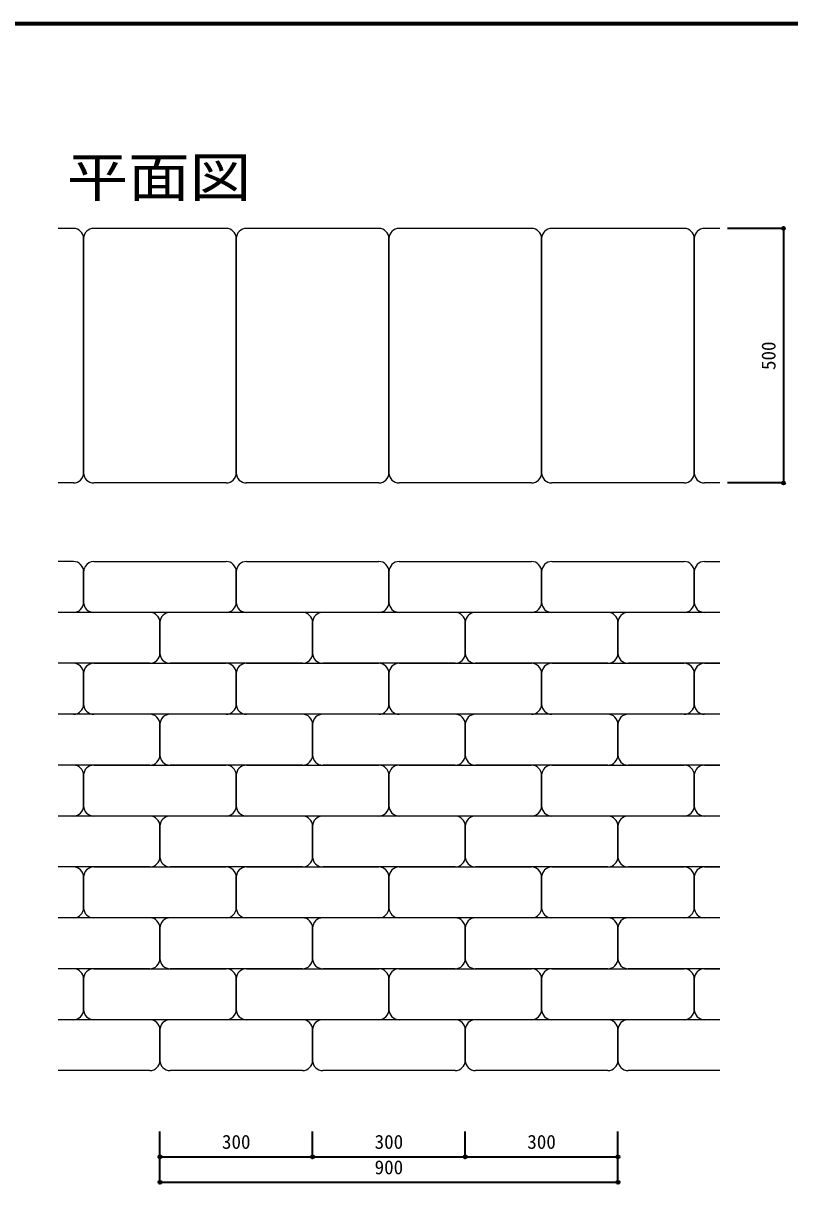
# Model space of a CAD drawing. Units: millimetres at full size, sheet at 1:15. Extents: x -3029 to 3061, y -2106 to 2124.
# Drawn here: x -1524 to -19, y -198 to 2124 of the extents above; entities that cross this region are included whole.
import ezdxf
from ezdxf.enums import TextEntityAlignment as Align

# ---------------------------------------------------------------- set-up
doc = ezdxf.new("R2010")
doc.units = ezdxf.units.MM
doc.header["$LTSCALE"] = 15
doc.header["$PDMODE"] = 32
doc.header["$PDSIZE"] = 6
for name, color, linetype, lineweight in [('0-1_用紙枠', 7, 'Continuous', 35), ('2-1_グリーンバッグ', 3, 'Continuous', 18), ('2-A_寸法', 4, 'Continuous', 35)]:
    doc.layers.add(name, color=color, linetype=linetype, lineweight=lineweight)
doc.layers.add('2-0_文字', color=7, linetype='Continuous')
doc.styles.add('ＭＳ ゴシック', font='')
doc.styles.get('ＭＳ ゴシック').set_extended_font_data('MS Gothic')

msp = doc.modelspace()

# ---------------------------------------------------------------- linework, layer by layer
at = {"layer": '0-1_用紙枠', "lineweight": 70}
msp.add_lwpolyline([(-3028.55, -2106.19), (-3028.55, 2123.81), (3061.45, 2123.81), (3061.45, -2106.19)], dxfattribs=at)
at = {"layer": '2-1_グリーンバッグ'}
for p, q in [((-1426.05, 1721.49), (-1456.05, 1721.49)), ((-1126.05, 1721.49), (-1386.05, 1721.49)), ((-826.05, 1721.49), (-1086.05, 1721.49)), ((-526.05, 1721.49), (-786.05, 1721.49)), ((-226.05, 1721.49), (-486.05, 1721.49)), ((-156.05, 1721.49), (-186.05, 1721.49)), ((-1406.05, 1701.49), (-1406.05, 1241.49)), ((-1406.05, 1241.49), (-1406.05, 1701.49)), ((-1406.05, 1701.49), (-1406.05, 1241.49)), ((-1106.05, 1241.49), (-1106.05, 1701.49)), ((-1106.05, 1701.49), (-1106.05, 1241.49)), ((-806.05, 1241.49), (-806.05, 1701.49)), ((-806.05, 1701.49), (-806.05, 1241.49)), ((-506.05, 1241.49), (-506.05, 1701.49)), ((-506.05, 1701.49), (-506.05, 1241.49)), ((-206.05, 1241.49), (-206.05, 1701.49)), ((-206.05, 1241.49), (-206.05, 1701.49)), ((-206.05, 1701.49), (-206.05, 1241.49)), ((-1426.05, 1221.49), (-1456.05, 1221.49)), ((-1126.05, 1221.49), (-1386.05, 1221.49)), ((-826.05, 1221.49), (-1086.05, 1221.49)), ((-526.05, 1221.49), (-786.05, 1221.49)), ((-226.05, 1221.49), (-486.05, 1221.49)), ((-156.05, 1221.49), (-186.05, 1221.49)), ((-1426.05, 1067.23), (-1456.05, 1067.23)), ((-1406.05, 1047.23), (-1406.05, 987.23)), ((-1406.05, 987.23), (-1406.05, 1047.23)), ((-1386.05, 1067.23), (-1126.05, 1067.23)), ((-1106.05, 1047.23), (-1106.05, 987.23)), ((-1106.05, 987.23), (-1106.05, 1047.23)), ((-1086.05, 1067.23), (-826.05, 1067.23)), ((-806.05, 1047.23), (-806.05, 987.23)), ((-806.05, 987.23), (-806.05, 1047.23)), ((-786.05, 1067.23), (-526.05, 1067.23)), ((-506.05, 1047.23), (-506.05, 987.23)), ((-506.05, 987.23), (-506.05, 1047.23)), ((-486.05, 1067.23), (-226.05, 1067.23)), ((-206.05, 1047.23), (-206.05, 987.23)), ((-206.05, 987.23), (-206.05, 1047.23)), ((-186.05, 1067.23), (-156.05, 1067.23)), ((-1426.05, 967.23), (-1456.05, 967.23)), ((-1276.05, 967.23), (-1456.05, 967.23)), ((-1126.05, 967.23), (-1386.05, 967.23)), ((-976.05, 967.23), (-1236.05, 967.23)), ((-826.05, 967.23), (-1086.05, 967.23)), ((-676.05, 967.23), (-936.05, 967.23)), ((-526.05, 967.23), (-786.05, 967.23)), ((-376.05, 967.23), (-636.05, 967.23)), ((-226.05, 967.23), (-486.05, 967.23)), ((-156.05, 967.23), (-336.05, 967.23)), ((-156.05, 967.23), (-186.05, 967.23)), ((-1256.05, 947.23), (-1256.05, 887.23)), ((-1256.05, 887.23), (-1256.05, 947.23)), ((-956.05, 947.23), (-956.05, 887.23)), ((-956.05, 887.23), (-956.05, 947.23)), ((-656.05, 947.23), (-656.05, 887.23)), ((-656.05, 887.23), (-656.05, 947.23)), ((-356.05, 947.23), (-356.05, 887.23)), ((-356.05, 887.23), (-356.05, 947.23)), ((-1426.05, 867.23), (-1456.05, 867.23)), ((-1276.05, 867.23), (-1456.05, 867.23)), ((-1386.05, 867.23), (-1126.05, 867.23)), ((-976.05, 867.23), (-1236.05, 867.23)), ((-1086.05, 867.23), (-826.05, 867.23)), ((-676.05, 867.23), (-936.05, 867.23)), ((-786.05, 867.23), (-526.05, 867.23)), ((-376.05, 867.23), (-636.05, 867.23)), ((-486.05, 867.23), (-226.05, 867.23)), ((-156.05, 867.23), (-336.05, 867.23)), ((-186.05, 867.23), (-156.05, 867.23)), ((-1406.05, 847.23), (-1406.05, 787.23)), ((-1406.05, 787.23), (-1406.05, 847.23)), ((-1106.05, 847.23), (-1106.05, 787.23)), ((-1106.05, 787.23), (-1106.05, 847.23)), ((-806.05, 847.23), (-806.05, 787.23)), ((-806.05, 787.23), (-806.05, 847.23)), ((-506.05, 847.23), (-506.05, 787.23)), ((-506.05, 787.23), (-506.05, 847.23)), ((-206.05, 847.23), (-206.05, 787.23)), ((-206.05, 787.23), (-206.05, 847.23)), ((-1426.05, 767.23), (-1456.05, 767.23)), ((-1276.05, 767.23), (-1456.05, 767.23)), ((-1126.05, 767.23), (-1386.05, 767.23)), ((-976.05, 767.23), (-1236.05, 767.23)), ((-826.05, 767.23), (-1086.05, 767.23)), ((-676.05, 767.23), (-936.05, 767.23)), ((-526.05, 767.23), (-786.05, 767.23)), ((-376.05, 767.23), (-636.05, 767.23)), ((-226.05, 767.23), (-486.05, 767.23)), ((-156.05, 767.23), (-336.05, 767.23)), ((-156.05, 767.23), (-186.05, 767.23)), ((-1256.05, 747.23), (-1256.05, 687.23)), ((-1256.05, 687.23), (-1256.05, 747.23)), ((-956.05, 747.23), (-956.05, 687.23)), ((-956.05, 687.23), (-956.05, 747.23)), ((-656.05, 747.23), (-656.05, 687.23)), ((-656.05, 687.23), (-656.05, 747.23)), ((-356.05, 747.23), (-356.05, 687.23)), ((-356.05, 687.23), (-356.05, 747.23)), ((-1426.05, 667.23), (-1456.05, 667.23)), ((-1276.05, 667.23), (-1456.05, 667.23)), ((-1386.05, 667.23), (-1126.05, 667.23)), ((-976.05, 667.23), (-1236.05, 667.23)), ((-1086.05, 667.23), (-826.05, 667.23)), ((-676.05, 667.23), (-936.05, 667.23)), ((-786.05, 667.23), (-526.05, 667.23)), ((-376.05, 667.23), (-636.05, 667.23)), ((-486.05, 667.23), (-226.05, 667.23)), ((-156.05, 667.23), (-336.05, 667.23)), ((-186.05, 667.23), (-156.05, 667.23)), ((-1406.05, 647.23), (-1406.05, 587.23)), ((-1406.05, 587.23), (-1406.05, 647.23)), ((-1106.05, 647.23), (-1106.05, 587.23)), ((-1106.05, 587.23), (-1106.05, 647.23)), ((-806.05, 647.23), (-806.05, 587.23)), ((-806.05, 587.23), (-806.05, 647.23)), ((-506.05, 647.23), (-506.05, 587.23)), ((-506.05, 587.23), (-506.05, 647.23)), ((-206.05, 647.23), (-206.05, 587.23)), ((-206.05, 587.23), (-206.05, 647.23)), ((-1426.05, 567.23), (-1456.05, 567.23)), ((-1276.05, 567.23), (-1456.05, 567.23)), ((-1126.05, 567.23), (-1386.05, 567.23)), ((-976.05, 567.23), (-1236.05, 567.23)), ((-826.05, 567.23), (-1086.05, 567.23)), ((-676.05, 567.23), (-936.05, 567.23)), ((-526.05, 567.23), (-786.05, 567.23)), ((-376.05, 567.23), (-636.05, 567.23)), ((-226.05, 567.23), (-486.05, 567.23)), ((-156.05, 567.23), (-336.05, 567.23)), ((-156.05, 567.23), (-186.05, 567.23)), ((-1256.05, 547.23), (-1256.05, 487.23)), ((-1256.05, 487.23), (-1256.05, 547.23)), ((-956.05, 547.23), (-956.05, 487.23)), ((-956.05, 487.23), (-956.05, 547.23)), ((-656.05, 547.23), (-656.05, 487.23)), ((-656.05, 487.23), (-656.05, 547.23)), ((-356.05, 547.23), (-356.05, 487.23)), ((-356.05, 487.23), (-356.05, 547.23)), ((-1426.05, 467.23), (-1456.05, 467.23)), ((-1276.05, 467.23), (-1456.05, 467.23)), ((-1386.05, 467.23), (-1126.05, 467.23)), ((-976.05, 467.23), (-1236.05, 467.23)), ((-1086.05, 467.23), (-826.05, 467.23)), ((-676.05, 467.23), (-936.05, 467.23)), ((-786.05, 467.23), (-526.05, 467.23)), ((-376.05, 467.23), (-636.05, 467.23)), ((-486.05, 467.23), (-226.05, 467.23)), ((-156.05, 467.23), (-336.05, 467.23)), ((-186.05, 467.23), (-156.05, 467.23)), ((-1406.05, 447.23), (-1406.05, 387.23)), ((-1406.05, 387.23), (-1406.05, 447.23)), ((-1106.05, 447.23), (-1106.05, 387.23)), ((-1106.05, 387.23), (-1106.05, 447.23)), ((-806.05, 447.23), (-806.05, 387.23)), ((-806.05, 387.23), (-806.05, 447.23)), ((-506.05, 447.23), (-506.05, 387.23)), ((-506.05, 387.23), (-506.05, 447.23)), ((-206.05, 447.23), (-206.05, 387.23)), ((-206.05, 387.23), (-206.05, 447.23)), ((-1426.05, 367.23), (-1456.05, 367.23)), ((-1276.05, 367.23), (-1456.05, 367.23)), ((-1126.05, 367.23), (-1386.05, 367.23)), ((-976.05, 367.23), (-1236.05, 367.23)), ((-826.05, 367.23), (-1086.05, 367.23)), ((-676.05, 367.23), (-936.05, 367.23)), ((-526.05, 367.23), (-786.05, 367.23)), ((-376.05, 367.23), (-636.05, 367.23)), ((-226.05, 367.23), (-486.05, 367.23)), ((-156.05, 367.23), (-336.05, 367.23)), ((-156.05, 367.23), (-186.05, 367.23)), ((-1256.05, 347.23), (-1256.05, 287.23)), ((-1256.05, 287.23), (-1256.05, 347.23)), ((-956.05, 347.23), (-956.05, 287.23)), ((-956.05, 287.23), (-956.05, 347.23)), ((-656.05, 347.23), (-656.05, 287.23)), ((-656.05, 287.23), (-656.05, 347.23)), ((-356.05, 347.23), (-356.05, 287.23)), ((-356.05, 287.23), (-356.05, 347.23)), ((-1426.05, 267.23), (-1456.05, 267.23)), ((-1276.05, 267.23), (-1456.05, 267.23)), ((-1386.05, 267.23), (-1126.05, 267.23)), ((-976.05, 267.23), (-1236.05, 267.23)), ((-1086.05, 267.23), (-826.05, 267.23)), ((-676.05, 267.23), (-936.05, 267.23)), ((-786.05, 267.23), (-526.05, 267.23)), ((-376.05, 267.23), (-636.05, 267.23)), ((-486.05, 267.23), (-226.05, 267.23)), ((-156.05, 267.23), (-336.05, 267.23)), ((-186.05, 267.23), (-156.05, 267.23)), ((-1406.05, 247.23), (-1406.05, 187.23)), ((-1406.05, 187.23), (-1406.05, 247.23)), ((-1106.05, 247.23), (-1106.05, 187.23)), ((-1106.05, 187.23), (-1106.05, 247.23)), ((-806.05, 247.23), (-806.05, 187.23)), ((-806.05, 187.23), (-806.05, 247.23)), ((-506.05, 247.23), (-506.05, 187.23)), ((-506.05, 187.23), (-506.05, 247.23)), ((-206.05, 247.23), (-206.05, 187.23)), ((-206.05, 187.23), (-206.05, 247.23)), ((-1426.05, 167.23), (-1456.05, 167.23)), ((-1276.05, 167.23), (-1456.05, 167.23)), ((-1126.05, 167.23), (-1386.05, 167.23)), ((-976.05, 167.23), (-1236.05, 167.23)), ((-826.05, 167.23), (-1086.05, 167.23)), ((-676.05, 167.23), (-936.05, 167.23)), ((-526.05, 167.23), (-786.05, 167.23)), ((-376.05, 167.23), (-636.05, 167.23)), ((-226.05, 167.23), (-486.05, 167.23)), ((-156.05, 167.23), (-336.05, 167.23)), ((-156.05, 167.23), (-186.05, 167.23)), ((-1256.05, 147.23), (-1256.05, 87.23)), ((-1256.05, 87.23), (-1256.05, 147.23)), ((-956.05, 147.23), (-956.05, 87.23)), ((-956.05, 87.23), (-956.05, 147.23)), ((-656.05, 147.23), (-656.05, 87.23)), ((-656.05, 87.23), (-656.05, 147.23)), ((-356.05, 147.23), (-356.05, 87.23)), ((-356.05, 87.23), (-356.05, 147.23)), ((-1276.05, 67.23), (-1456.05, 67.23)), ((-976.05, 67.23), (-1236.05, 67.23)), ((-676.05, 67.23), (-936.05, 67.23)), ((-376.05, 67.23), (-636.05, 67.23)), ((-156.05, 67.23), (-336.05, 67.23))]:
    msp.add_line(p, q, dxfattribs=at)
for centre, start, end in [((-1426.05, 1701.49), 0, 90), ((-1386.05, 1701.49), 90, 180), ((-1126.05, 1701.49), 0, 90), ((-1086.05, 1701.49), 90, 180), ((-826.05, 1701.49), 0, 90), ((-786.05, 1701.49), 90, 180), ((-526.05, 1701.49), 0, 90), ((-486.05, 1701.49), 90, 180), ((-226.05, 1701.49), 0, 90), ((-186.05, 1701.49), 90, 180), ((-1426.05, 1241.49), 270, 0), ((-1386.05, 1241.49), 180, 270), ((-1126.05, 1241.49), 270, 0), ((-1086.05, 1241.49), 180, 270), ((-826.05, 1241.49), 270, 0), ((-786.05, 1241.49), 180, 270), ((-526.05, 1241.49), 270, 0), ((-486.05, 1241.49), 180, 270), ((-226.05, 1241.49), 270, 0), ((-186.05, 1241.49), 180, 270), ((-1426.05, 1047.23), 0, 90), ((-1386.05, 1047.23), 149.0852, 180), ((-1386.05, 1047.23), 90, 149.0852), ((-1126.05, 1047.23), 0, 90), ((-1086.05, 1047.23), 90, 180), ((-826.05, 1047.23), 0, 90), ((-786.05, 1047.23), 90, 180), ((-526.05, 1047.23), 0, 90), ((-486.05, 1047.23), 90, 180), ((-226.05, 1047.23), 0, 90), ((-186.05, 1047.23), 90, 180), ((-1426.05, 987.23), 270, 0), ((-1386.05, 987.23), 180, 270), ((-1126.05, 987.23), 270, 0), ((-1086.05, 987.23), 180, 270), ((-826.05, 987.23), 270, 0), ((-786.05, 987.23), 180, 270), ((-526.05, 987.23), 270, 0), ((-486.05, 987.23), 180, 270), ((-226.05, 987.23), 270, 0), ((-186.05, 987.23), 180, 270), ((-1276.05, 947.23), 0, 90), ((-1236.05, 947.23), 90, 180), ((-976.05, 947.23), 0, 90), ((-936.05, 947.23), 90, 180), ((-676.05, 947.23), 0, 90), ((-636.05, 947.23), 90, 180), ((-376.05, 947.23), 0, 90), ((-336.05, 947.23), 90, 180), ((-1276.05, 887.23), 270, 0), ((-1236.05, 887.23), 180, 270), ((-976.05, 887.23), 270, 0), ((-936.05, 887.23), 180, 270), ((-676.05, 887.23), 270, 0), ((-636.05, 887.23), 180, 270), ((-376.05, 887.23), 270, 0), ((-336.05, 887.23), 180, 270), ((-1426.05, 847.23), 0, 90), ((-1386.05, 847.23), 90, 180), ((-1126.05, 847.23), 0, 90), ((-1086.05, 847.23), 90, 180), ((-826.05, 847.23), 0, 90), ((-786.05, 847.23), 90, 180), ((-526.05, 847.23), 0, 90), ((-486.05, 847.23), 90, 180), ((-226.05, 847.23), 0, 90), ((-186.05, 847.23), 90, 180), ((-1426.05, 787.23), 270, 0), ((-1386.05, 787.23), 180, 270), ((-1276.05, 747.23), 0, 90), ((-1236.05, 747.23), 90, 180), ((-1126.05, 787.23), 270, 0), ((-1086.05, 787.23), 180, 270), ((-976.05, 747.23), 0, 90), ((-936.05, 747.23), 90, 180), ((-826.05, 787.23), 270, 0), ((-786.05, 787.23), 180, 270), ((-676.05, 747.23), 0, 90), ((-636.05, 747.23), 90, 180), ((-526.05, 787.23), 270, 0), ((-486.05, 787.23), 180, 270), ((-376.05, 747.23), 0, 90), ((-336.05, 747.23), 90, 180), ((-226.05, 787.23), 270, 0), ((-186.05, 787.23), 180, 270), ((-1276.05, 687.23), 270, 0), ((-1236.05, 687.23), 180, 270), ((-976.05, 687.23), 270, 0), ((-936.05, 687.23), 180, 270), ((-676.05, 687.23), 270, 0), ((-636.05, 687.23), 180, 270), ((-376.05, 687.23), 270, 0), ((-336.05, 687.23), 180, 270), ((-1426.05, 647.23), 0, 90), ((-1386.05, 647.23), 90, 180), ((-1126.05, 647.23), 0, 90), ((-1086.05, 647.23), 90, 180), ((-826.05, 647.23), 0, 90), ((-786.05, 647.23), 90, 180), ((-526.05, 647.23), 0, 90), ((-486.05, 647.23), 90, 180), ((-226.05, 647.23), 0, 90), ((-186.05, 647.23), 90, 180), ((-1426.05, 587.23), 270, 0), ((-1386.05, 587.23), 180, 270), ((-1126.05, 587.23), 270, 0), ((-1086.05, 587.23), 180, 270), ((-826.05, 587.23), 270, 0), ((-786.05, 587.23), 180, 270), ((-526.05, 587.23), 270, 0), ((-486.05, 587.23), 180, 270), ((-226.05, 587.23), 270, 0), ((-186.05, 587.23), 180, 270), ((-1276.05, 547.23), 0, 90), ((-1236.05, 547.23), 90, 180), ((-976.05, 547.23), 0, 90), ((-936.05, 547.23), 90, 180), ((-676.05, 547.23), 0, 90), ((-636.05, 547.23), 90, 180), ((-376.05, 547.23), 0, 90), ((-336.05, 547.23), 90, 180), ((-1426.05, 447.23), 0, 90), ((-1386.05, 447.23), 90, 180), ((-1276.05, 487.23), 270, 0), ((-1236.05, 487.23), 180, 270), ((-1126.05, 447.23), 0, 90), ((-1086.05, 447.23), 90, 180), ((-976.05, 487.23), 270, 0), ((-936.05, 487.23), 180, 270), ((-826.05, 447.23), 0, 90), ((-786.05, 447.23), 90, 180), ((-676.05, 487.23), 270, 0), ((-636.05, 487.23), 180, 270), ((-526.05, 447.23), 0, 90), ((-486.05, 447.23), 90, 180), ((-376.05, 487.23), 270, 0), ((-336.05, 487.23), 180, 270), ((-226.05, 447.23), 0, 90), ((-186.05, 447.23), 90, 180), ((-1426.05, 387.23), 270, 0), ((-1386.05, 387.23), 180, 270), ((-1126.05, 387.23), 270, 0), ((-1086.05, 387.23), 180, 270), ((-826.05, 387.23), 270, 0), ((-786.05, 387.23), 180, 270), ((-526.05, 387.23), 270, 0), ((-486.05, 387.23), 180, 270), ((-226.05, 387.23), 270, 0), ((-186.05, 387.23), 180, 270), ((-1276.05, 347.23), 0, 90), ((-1236.05, 347.23), 90, 180), ((-976.05, 347.23), 0, 90), ((-936.05, 347.23), 90, 180), ((-676.05, 347.23), 0, 90), ((-636.05, 347.23), 90, 180), ((-376.05, 347.23), 0, 90), ((-336.05, 347.23), 90, 180), ((-1276.05, 287.23), 270, 0), ((-1236.05, 287.23), 180, 270), ((-976.05, 287.23), 270, 0), ((-936.05, 287.23), 180, 270), ((-676.05, 287.23), 270, 0), ((-636.05, 287.23), 180, 270), ((-376.05, 287.23), 270, 0), ((-336.05, 287.23), 180, 270), ((-1426.05, 247.23), 0, 90), ((-1386.05, 247.23), 90, 180), ((-1126.05, 247.23), 0, 90), ((-1086.05, 247.23), 90, 180), ((-826.05, 247.23), 0, 90), ((-786.05, 247.23), 90, 180), ((-526.05, 247.23), 0, 90), ((-486.05, 247.23), 90, 180), ((-226.05, 247.23), 0, 90), ((-186.05, 247.23), 90, 180), ((-1426.05, 187.23), 270, 0), ((-1386.05, 187.23), 180, 270), ((-1126.05, 187.23), 270, 0), ((-1086.05, 187.23), 180, 270), ((-826.05, 187.23), 270, 0), ((-786.05, 187.23), 180, 270), ((-526.05, 187.23), 270, 0), ((-486.05, 187.23), 180, 270), ((-226.05, 187.23), 270, 0), ((-186.05, 187.23), 180, 270), ((-1276.05, 147.23), 0, 90), ((-1236.05, 147.23), 90, 180), ((-976.05, 147.23), 0, 90), ((-936.05, 147.23), 90, 180), ((-676.05, 147.23), 0, 90), ((-636.05, 147.23), 90, 180), ((-376.05, 147.23), 0, 90), ((-336.05, 147.23), 90, 180), ((-1276.05, 87.23), 270, 0), ((-1236.05, 87.23), 180, 270), ((-976.05, 87.23), 270, 0), ((-936.05, 87.23), 180, 270), ((-676.05, 87.23), 270, 0), ((-636.05, 87.23), 180, 270), ((-376.05, 87.23), 270, 0), ((-336.05, 87.23), 180, 270)]:
    msp.add_arc(centre, 20, start, end, dxfattribs=at)
at = {"layer": '2-A_寸法'}
for p, q in [((-30.69, 1721.49), (-140.69, 1721.49)), ((-30.69, 1721.49), (-30.69, 1221.49)), ((-30.69, 1221.49), (-140.69, 1221.49)), ((-1256.05, -152.22), (-1256.05, -52.22)), ((-1256.05, -102.22), (-1256.05, -52.22)), ((-956.05, -102.22), (-956.05, -52.22)), ((-656.05, -102.22), (-656.05, -52.22)), ((-356.05, -152.22), (-356.05, -52.22)), ((-356.05, -102.22), (-356.05, -52.22)), ((-1256.05, -102.22), (-956.05, -102.22)), ((-956.05, -102.22), (-656.05, -102.22)), ((-656.05, -102.22), (-356.05, -102.22)), ((-1256.05, -152.22), (-356.05, -152.22))]:
    msp.add_line(p, q, dxfattribs=at)
for p in [(-30.69, 1721.49), (-30.69, 1221.49), (-1256.05, -102.22), (-956.05, -102.22), (-656.05, -102.22), (-356.05, -102.22), (-1256.05, -152.22), (-356.05, -152.22)]:
    msp.add_point(p, dxfattribs=at)

# ---------------------------------------------------------------- texts
at = {"layer": '2-0_文字', "style": 'ＭＳ ゴシック', "width": 1.15}
msp.add_text('平面図', height=76.98, dxfattribs=at).set_placement((-1439.06, 1760.7), align=Align.BOTTOM_LEFT)
at = {"layer": '2-A_寸法', "color": 7, "style": 'ＭＳ ゴシック'}
msp.add_text('500', height=27.49, rotation=90, dxfattribs=at).set_placement((-38.19, 1443.36), align=Align.BOTTOM_LEFT)
for s, p in [('300', (-1134.17, -94.72)), ('300', (-834.17, -94.72)), ('300', (-534.17, -94.72)), ('900', (-834.17, -144.72))]:
    msp.add_text(s, height=27.49, dxfattribs=at).set_placement(p, align=Align.BOTTOM_LEFT)

doc.saveas('drawing.dxf')
